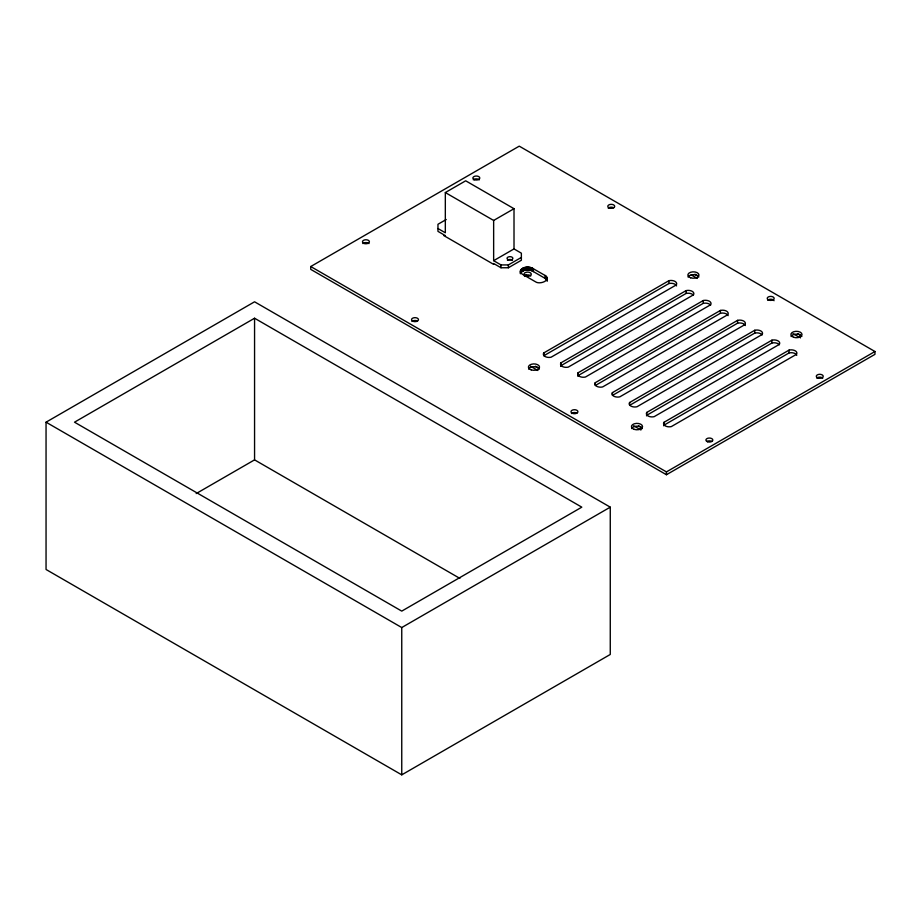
<?xml version="1.0" encoding="UTF-8"?>
<svg xmlns="http://www.w3.org/2000/svg" width="921" height="921" viewBox="0 0 921 921"><rect width="100%" height="100%" fill="white"/><g stroke="black" fill="none" stroke-linecap="round" stroke-linejoin="round"><path stroke-width="1.38" d="M520.388 270.947L521.885 273.928L535.435 281.745C539.545 284.911 551.644 280.525 545.059 275.448L533.397 268.771C529.161 265.651 518.914 266.687 520.388 273.779M547.097 277.774L547.097 280.606L545.658 278.683L533.397 271.603C529.61 269.174 523.128 269.128 520.526 273.261L520.526 270.429M310.734 266.537L519.248 146.151L874.95 351.511L874.95 354.343L666.436 474.729L310.734 269.369L310.734 266.537L666.436 471.897L874.95 351.511M46.05 422.186L254.564 301.8L610.266 507.16L610.266 654.463L401.752 774.849L46.05 569.489L46.05 422.186L401.752 627.546L610.266 507.16M445.327 192.558L465.681 180.804L514.01 208.699L514.01 248.923L493.644 260.678L493.644 220.453L445.327 192.558L445.327 232.783L437.959 228.535M254.564 318.229L74.509 422.186L401.752 611.118L581.807 507.16L254.564 318.229L254.564 459.867L459.867 578.4M446.236 219.509L437.959 224.275L437.959 231.367L445.327 235.615M493.644 220.453L514.01 208.699M493.644 260.678L501.001 264.926L508.369 264.926L521.367 257.42M493.644 263.51L501.001 267.758L508.369 267.758L521.367 260.252L521.367 253.171L514.01 248.923M196.196 493.564L254.564 459.867M543.781 352.927L668.888 280.698A5.641 3.258 0 0 1 675.024 281.412A5.641 3.258 0 0 1 676.244 284.946L551.138 357.187A5.641 3.258 0 0 1 545.013 356.473A5.641 3.258 0 0 1 543.781 352.927L543.781 355.771L668.888 283.53A5.641 3.258 0 0 1 676.567 285.901M560.958 362.851L686.064 290.622A5.641 3.258 0 0 1 692.189 291.324A5.641 3.258 0 0 1 693.421 294.87L568.315 367.099A5.641 3.258 0 0 1 562.178 366.385A5.641 3.258 0 0 1 560.958 362.851L560.958 365.683A5.641 3.258 0 0 0 560.636 366.293M560.958 365.683L686.064 293.454A5.641 3.258 0 0 1 693.409 295.215M578.123 372.763L703.23 300.534A5.641 3.258 0 0 1 709.366 301.236A5.641 3.258 0 0 1 710.598 304.782L585.48 377.011A5.641 3.258 0 0 1 579.355 376.298A5.641 3.258 0 0 1 578.123 372.763L578.123 375.595A5.641 3.258 0 0 0 577.812 376.205M578.123 375.595L703.23 303.366A5.641 3.258 0 0 1 710.586 305.127M595.3 382.675L720.406 310.446A5.641 3.258 0 0 1 726.542 311.148A5.641 3.258 0 0 1 727.763 314.694L602.656 386.924A5.641 3.258 0 0 1 596.52 386.21A5.641 3.258 0 0 1 595.3 382.675L595.3 385.508L720.406 313.278A5.641 3.258 0 0 1 728.085 315.65M612.465 392.588L737.571 320.358A5.641 3.258 0 0 1 743.708 321.061A5.641 3.258 0 0 1 744.939 324.606L619.833 396.836A5.641 3.258 0 0 1 613.697 396.134A5.641 3.258 0 0 1 612.465 392.588L612.465 395.42L737.571 323.19A5.641 3.258 0 0 1 745.25 325.562M629.642 402.5L754.748 330.271A5.641 3.258 0 0 1 760.884 330.984A5.641 3.258 0 0 1 762.104 334.519L636.998 406.748A5.641 3.258 0 0 1 630.862 406.046A5.641 3.258 0 0 1 629.642 402.5L629.642 405.332L754.748 333.103A5.641 3.258 0 0 1 762.104 334.864M646.807 412.412L771.925 340.183A5.641 3.258 0 0 1 778.049 340.897A5.641 3.258 0 0 1 779.281 344.431L654.175 416.66A5.641 3.258 0 0 1 648.039 415.958A5.641 3.258 0 0 1 646.807 412.412L646.807 415.244A5.641 3.258 0 0 0 646.496 415.855M646.807 415.244L771.925 343.015A5.641 3.258 0 0 1 779.27 344.776M663.983 422.325L789.09 350.095A5.641 3.258 0 0 1 795.226 350.809A5.641 3.258 0 0 1 796.446 354.343L671.34 426.584A5.641 3.258 0 0 1 665.215 425.87A5.641 3.258 0 0 1 663.983 422.325L663.983 425.168A5.641 3.258 0 0 0 663.661 425.778M663.983 425.168L789.09 352.927A5.641 3.258 0 0 1 796.769 355.299M694.895 274.182L697.347 275.609M797.92 333.667L800.372 335.083L800.372 337.915M691.211 274.895L697.347 278.441M793.016 333.667L799.152 337.213M443.853 235.615L493.644 264.362M535.446 366.247L537.899 367.663M638.472 425.732L640.924 427.148L640.924 429.98L633.567 425.732M530.531 366.247L537.899 370.495M789.09 350.095L789.09 352.927M771.925 340.183L771.925 343.015M754.748 330.271L754.748 333.103M737.571 320.358L737.571 323.19M720.406 310.446L720.406 313.278M703.23 300.534L703.23 303.366M686.064 290.622L686.064 293.454M668.888 280.698L668.888 283.53M666.436 471.897L666.436 474.729M547.189 278.292L547.189 281.124M546.901 277.256L546.901 280.088M546.59 276.761L546.59 279.593M546.176 276.288L546.176 279.121M545.658 275.851L545.658 278.683M545.059 275.448L545.059 278.28M533.397 268.771L533.397 271.603M532.787 268.368L532.787 271.2M532.108 268.023L532.108 270.855M531.348 267.723L531.348 270.555M530.531 267.481L530.531 270.314M529.667 267.309L529.667 270.141M528.781 267.194L528.781 270.026M527.871 267.136L527.871 269.98M526.95 267.159L526.95 269.991M526.052 267.24L526.052 270.072M525.177 267.389L525.177 270.221M524.337 267.597L524.337 270.429M523.542 267.861L523.542 270.693M522.817 268.195L522.817 271.027M522.172 268.564L522.172 271.396M521.62 268.978L521.62 271.81M521.148 269.439L521.148 272.271M520.779 269.922L520.779 272.754M508.369 264.926L508.369 267.758M501.001 264.926L501.001 267.758M401.752 627.546L401.752 774.849M528.608 369.102A5.549 3.2 0 0 1 533.973 366.719A5.549 3.2 0 0 1 539.326 369.102M631.633 428.587A5.549 3.2 0 0 1 636.998 426.204A5.549 3.2 0 0 1 642.363 428.587M688.056 277.037A5.549 3.2 0 0 1 693.421 274.665A5.549 3.2 0 0 1 698.786 277.037M791.093 336.522A5.549 3.2 0 0 1 796.446 334.15A5.549 3.2 0 0 1 801.811 336.522M524.394 276.058A3.638 2.107 0 0 1 527.526 274.907A3.638 2.107 0 0 1 530.772 275.943M507.436 260.332A2.913 1.681 0 0 1 512.49 260.332M526.202 274.493A6.942 4.006 0 0 1 525.108 276.473M411.986 321.487A3.465 2.003 0 0 1 417.443 321.061M767.688 300.234A3.465 2.003 0 0 1 771.142 299.256A3.465 2.003 0 0 1 774.043 300.718M608.24 208.181A3.465 2.003 0 0 1 613.697 207.766M571.446 413.541A3.465 2.003 0 0 1 576.903 413.126M362.932 243.581A3.465 2.003 0 0 1 368.941 243.581M706.914 441.447A3.465 2.003 0 0 1 711.818 441.447M816.754 378.128A3.465 2.003 0 0 1 822.764 378.128M473.313 179.848A3.465 2.003 0 0 1 479.323 179.848M525.534 275.897A3.638 2.107 0 0 0 531.267 274.377A3.638 2.107 0 0 0 526.121 272.271A3.638 2.107 0 0 0 525.534 275.897M507.897 259.538A2.913 1.681 0 0 0 512.778 258.778A2.913 1.681 0 0 0 509.209 256.717A2.913 1.681 0 0 0 507.897 259.538M474.591 179.756A3.465 2.003 0 0 0 479.795 178.018A3.465 2.003 0 0 0 474.591 176.291A3.465 2.003 0 0 0 474.591 179.756M818.021 378.036A3.465 2.003 0 0 0 823.224 376.298A3.465 2.003 0 0 0 818.021 374.571A3.465 2.003 0 0 0 818.021 378.036M609.506 208.077A3.465 2.003 0 0 0 614.71 206.35A3.465 2.003 0 0 0 609.506 204.612A3.465 2.003 0 0 0 609.506 208.077M707.627 441.769A3.465 2.003 0 0 0 712.831 440.031A3.465 2.003 0 0 0 707.627 438.304A3.465 2.003 0 0 0 707.627 441.769M572.712 413.437A3.465 2.003 0 0 0 577.916 411.71A3.465 2.003 0 0 0 572.712 409.972A3.465 2.003 0 0 0 572.712 413.437M768.954 300.142A3.465 2.003 0 0 0 774.158 298.404A3.465 2.003 0 0 0 768.954 296.666A3.465 2.003 0 0 0 768.954 300.142M413.264 321.383A3.465 2.003 0 0 0 418.468 319.645A3.465 2.003 0 0 0 413.264 317.918A3.465 2.003 0 0 0 413.264 321.383M364.198 243.489A3.465 2.003 0 0 0 369.402 241.751A3.465 2.003 0 0 0 364.198 240.024A3.465 2.003 0 0 0 364.198 243.489M634.224 429.359A5.549 3.2 0 0 0 642.547 426.584A5.549 3.2 0 0 0 634.224 423.798A5.549 3.2 0 0 0 634.224 429.359M531.198 369.874A5.549 3.2 0 0 0 539.522 367.099A5.549 3.2 0 0 0 531.198 364.325A5.549 3.2 0 0 0 531.198 369.874M690.646 277.808A5.549 3.2 0 0 0 698.97 275.034A5.549 3.2 0 0 0 690.646 272.259A5.549 3.2 0 0 0 690.646 277.808M793.672 337.293A5.549 3.2 0 0 0 802.007 334.519A5.549 3.2 0 0 0 793.672 331.744A5.549 3.2 0 0 0 793.672 337.293"/></g></svg>
